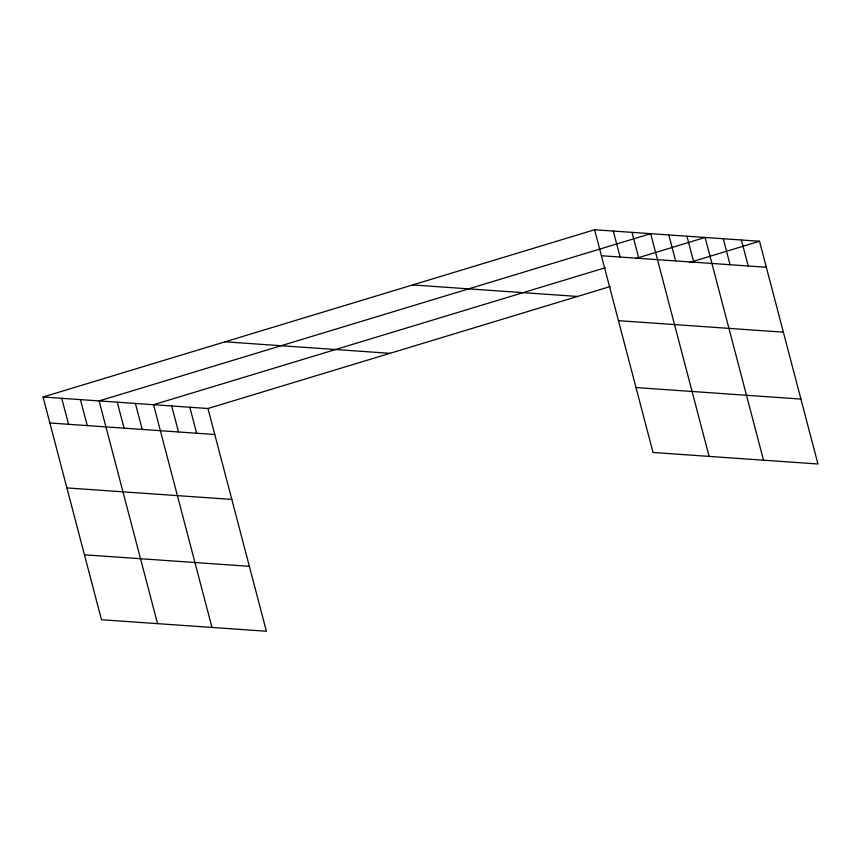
<?xml version="1.0" encoding="UTF-8"?>
<svg xmlns="http://www.w3.org/2000/svg" width="861" height="861" viewBox="0 0 861 861"><rect width="100%" height="100%" fill="white"/><g stroke="black" fill="none" stroke-linecap="round" stroke-linejoin="round"><path stroke-width="1.29" d="M43.05 397.007L207.964 408.512L266.404 631.242L101.48 619.737L43.05 397.007L594.596 229.758L759.52 241.263L817.95 463.993L653.036 452.488L594.596 229.758M605.24 267.749L153.549 404.713L211.978 627.443M635.579 258.548L705.094 237.464L763.524 460.194M207.964 408.512L610.374 286.487M689.995 262.347L759.52 241.263M601.419 255.739L766.333 267.254M412.591 284.948L577.505 296.453M618.456 320.669L783.37 332.174M225.065 341.817L389.979 353.322M635.999 387.558L800.913 399.073M49.863 422.988L214.787 434.504M66.9 487.918L231.813 499.423M84.453 554.807L249.367 566.323M741.375 239.993L748.198 265.984M723.24 238.734L730.053 264.714M686.949 236.205L693.772 262.185M668.814 234.935L675.627 260.915M709.109 456.395L650.668 233.665L99.123 400.914L157.552 623.644M631.985 232.362L638.797 258.354M613.29 231.06L620.114 257.041M189.829 407.253L196.642 433.234M171.683 405.983L178.507 431.964M135.403 403.454L142.216 429.435M117.257 402.184L124.081 428.165M80.428 399.612L87.252 425.603M61.744 398.309L68.557 424.29"/></g></svg>
